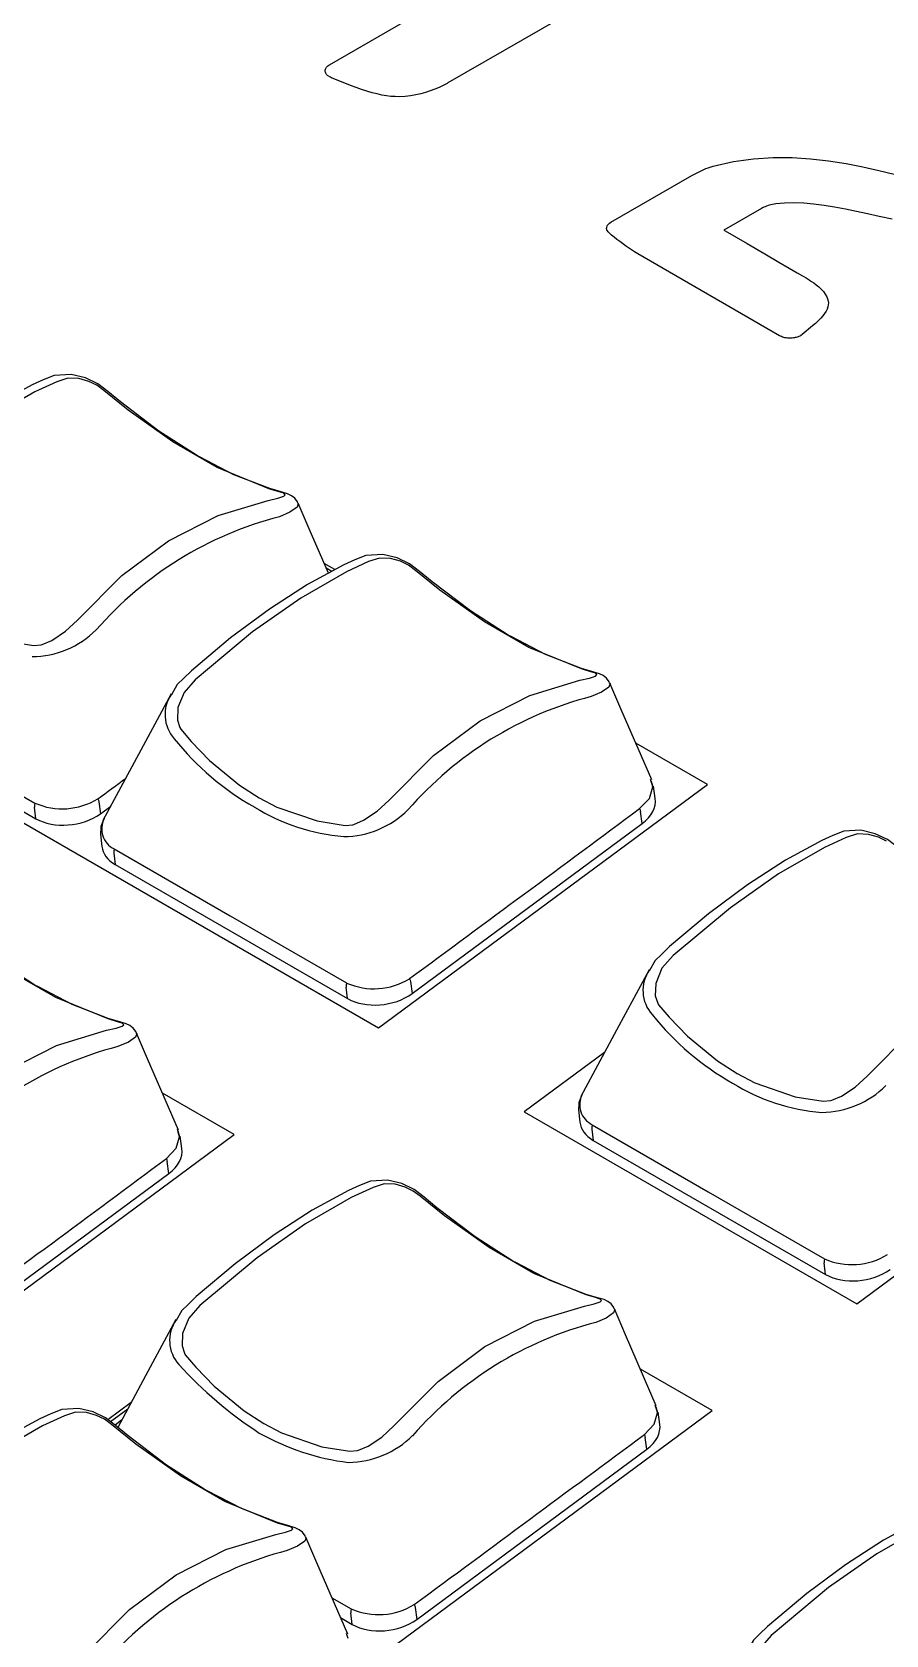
# Model space of a CAD drawing. Header units: inches. Extents: x 0.6 to 61.5, y 0.9 to 41.7.
# Drawn here: x 56.188 to 57.3, y 17.005 to 19.092 of the extents above; entities that cross this region are included whole.
import ezdxf

# ---------------------------------------------------------------- set-up
doc = ezdxf.new("R2010")
doc.units = ezdxf.units.IN
doc.header["$MEASUREMENT"] = 0
doc.layers.add('ARTWORK', color=2, linetype='Continuous')
doc.layers.add('OBJECT', color=7, linetype='Continuous')

msp = doc.modelspace()

# ---------------------------------------------------------------- linework, layer by layer
at = {"layer": 'ARTWORK'}
for p, q in [((56.5754, 19.0499), (56.8739, 19.2223)), ((56.9716, 19.1658), (56.7296, 19.0261)), ((56.5697, 19.042), (56.5698, 19.043)), ((56.5698, 19.041), (56.5697, 19.042)), ((56.5698, 19.043), (56.57, 19.044)), ((56.57, 19.044), (56.5704, 19.0449)), ((56.5704, 19.0449), (56.5709, 19.0459)), ((56.5709, 19.0459), (56.5715, 19.0467)), ((56.5715, 19.0467), (56.5723, 19.0476)), ((56.5723, 19.0476), (56.5732, 19.0484)), ((56.5732, 19.0484), (56.5743, 19.0492)), ((56.5743, 19.0492), (56.5754, 19.0499)), ((56.57, 19.0401), (56.5698, 19.041)), ((56.5704, 19.0391), (56.57, 19.0401)), ((56.5709, 19.0382), (56.5704, 19.0391)), ((56.5716, 19.0373), (56.5709, 19.0382)), ((56.5724, 19.0364), (56.5716, 19.0373)), ((56.5733, 19.0356), (56.5724, 19.0364)), ((56.5743, 19.0349), (56.5733, 19.0356)), ((56.5754, 19.0341), (56.5743, 19.0349)), ((56.5767, 19.0335), (56.5754, 19.0341)), ((56.578, 19.0329), (56.5767, 19.0335)), ((56.6027, 19.0229), (56.578, 19.0329)), ((56.61, 19.0201), (56.6027, 19.0229)), ((56.7179, 19.0204), (56.7123, 19.018)), ((56.7234, 19.023), (56.7179, 19.0204)), ((56.7286, 19.0256), (56.7234, 19.023)), ((56.7296, 19.0261), (56.7286, 19.0256)), ((56.6171, 19.0176), (56.61, 19.0201)), ((56.624, 19.0153), (56.6171, 19.0176)), ((56.6307, 19.0134), (56.624, 19.0153)), ((56.6372, 19.0118), (56.6307, 19.0134)), ((56.6435, 19.0104), (56.6372, 19.0118)), ((56.6495, 19.0094), (56.6435, 19.0104)), ((56.6553, 19.0087), (56.6495, 19.0094)), ((56.6609, 19.0083), (56.6553, 19.0087)), ((56.6662, 19.0082), (56.6609, 19.0083)), ((56.6737, 19.0086), (56.6662, 19.0082)), ((56.6808, 19.0093), (56.6737, 19.0086)), ((56.6876, 19.0105), (56.6808, 19.0093)), ((56.6942, 19.0119), (56.6876, 19.0105)), ((56.7004, 19.0137), (56.6942, 19.0119)), ((56.7065, 19.0158), (56.7004, 19.0137)), ((56.7123, 19.018), (56.7065, 19.0158)), ((57.0683, 18.9155), (57.071, 18.9165)), ((57.071, 18.9165), (57.0737, 18.9174)), ((57.0737, 18.9174), (57.0748, 18.9177)), ((57.0748, 18.9177), (57.1014, 18.9238)), ((57.1014, 18.9238), (57.1275, 18.9275)), ((57.1275, 18.9275), (57.153, 18.9292)), ((57.153, 18.9292), (57.1778, 18.9291)), ((57.1778, 18.9291), (57.2019, 18.9275)), ((57.2019, 18.9275), (57.2253, 18.9248)), ((57.2253, 18.9248), (57.248, 18.9211)), ((57.248, 18.9211), (57.2698, 18.9168)), ((57.2698, 18.9168), (57.2907, 18.9121)), ((56.9418, 18.8448), (57.0471, 18.9056)), ((57.0471, 18.9056), (57.0497, 18.907)), ((57.0497, 18.907), (57.0522, 18.9084)), ((57.0522, 18.9084), (57.0548, 18.9097)), ((57.0548, 18.9097), (57.0575, 18.911)), ((57.0575, 18.911), (57.0601, 18.9122)), ((57.0601, 18.9122), (57.0628, 18.9134)), ((57.0628, 18.9134), (57.0655, 18.9145)), ((57.0655, 18.9145), (57.0683, 18.9155)), ((57.2907, 18.9121), (57.3107, 18.9074)), ((57.1378, 18.8625), (57.0889, 18.8343)), ((57.1394, 18.8634), (57.1378, 18.8625)), ((57.1411, 18.8642), (57.1394, 18.8634)), ((57.1428, 18.8649), (57.1411, 18.8642)), ((57.1445, 18.8657), (57.1428, 18.8649)), ((57.1464, 18.8663), (57.1445, 18.8657)), ((57.1483, 18.8669), (57.1464, 18.8663)), ((57.1502, 18.8674), (57.1483, 18.8669)), ((57.1522, 18.8679), (57.1502, 18.8674)), ((57.1543, 18.8683), (57.1522, 18.8679)), ((57.1564, 18.8686), (57.1543, 18.8683)), ((57.168, 18.8697), (57.1564, 18.8686)), ((57.1802, 18.8699), (57.168, 18.8697)), ((57.1928, 18.8694), (57.1802, 18.8699)), ((57.2058, 18.8682), (57.1928, 18.8694)), ((57.2193, 18.8665), (57.2058, 18.8682)), ((57.233, 18.8642), (57.2193, 18.8665)), ((57.2471, 18.8616), (57.233, 18.8642)), ((57.2615, 18.8587), (57.2471, 18.8616)), ((57.2761, 18.8556), (57.2615, 18.8587)), ((57.291, 18.8523), (57.2761, 18.8556)), ((56.9362, 18.8365), (56.9363, 18.838)), ((56.9365, 18.835), (56.9362, 18.8365)), ((56.9363, 18.838), (56.9367, 18.8395)), ((56.9372, 18.8335), (56.9365, 18.835)), ((56.9367, 18.8395), (56.9374, 18.8409)), ((56.9381, 18.8321), (56.9372, 18.8335)), ((56.9374, 18.8409), (56.9385, 18.8423)), ((56.9385, 18.8423), (56.94, 18.8436)), ((56.94, 18.8436), (56.9418, 18.8448)), ((57.0889, 18.8343), (57.0906, 18.8333)), ((57.0906, 18.8333), (57.1191, 18.8168)), ((57.308, 18.8486), (57.291, 18.8523)), ((56.9395, 18.8307), (56.9381, 18.8321)), ((56.9427, 18.8279), (56.9395, 18.8307)), ((56.9461, 18.8251), (56.9427, 18.8279)), ((56.9496, 18.8224), (56.9461, 18.8251)), ((56.9532, 18.8196), (56.9496, 18.8224)), ((56.9569, 18.8169), (56.9532, 18.8196)), ((56.9606, 18.8141), (56.9569, 18.8169)), ((56.9645, 18.8115), (56.9606, 18.8141)), ((57.1191, 18.8168), (57.1421, 18.8035)), ((56.9685, 18.8088), (56.9645, 18.8115)), ((56.9726, 18.8062), (56.9685, 18.8088)), ((56.9767, 18.8035), (56.9726, 18.8062)), ((57.1614, 18.6969), (56.9767, 18.8035)), ((57.1421, 18.8035), (57.1603, 18.7929)), ((57.1603, 18.7929), (57.1741, 18.7849)), ((57.1741, 18.7849), (57.1843, 18.7789)), ((57.1843, 18.7789), (57.1914, 18.7748)), ((57.1914, 18.7748), (57.196, 18.7721)), ((57.196, 18.7721), (57.1986, 18.7705)), ((57.1986, 18.7705), (57.2, 18.7697)), ((57.2, 18.7697), (57.2006, 18.7693)), ((57.2006, 18.7693), (57.2032, 18.7676)), ((57.2032, 18.7676), (57.2061, 18.7656)), ((57.2061, 18.7656), (57.2092, 18.7632)), ((57.2092, 18.7632), (57.2124, 18.7606)), ((57.2124, 18.7606), (57.2156, 18.7577)), ((57.2156, 18.7577), (57.2185, 18.7546)), ((57.2185, 18.7546), (57.221, 18.7512)), ((57.221, 18.7512), (57.223, 18.7476)), ((57.2219, 18.7288), (57.22, 18.7258)), ((57.2233, 18.7316), (57.2219, 18.7288)), ((57.223, 18.7476), (57.2244, 18.7437)), ((57.2243, 18.7344), (57.2233, 18.7316)), ((57.2249, 18.7371), (57.2243, 18.7344)), ((57.2244, 18.7437), (57.225, 18.7396)), ((57.225, 18.7396), (57.2249, 18.7371)), ((57.2043, 18.7096), (57.1908, 18.6984)), ((57.2083, 18.713), (57.2043, 18.7096)), ((57.2118, 18.7163), (57.2083, 18.713)), ((57.215, 18.7196), (57.2118, 18.7163)), ((57.2177, 18.7227), (57.215, 18.7196)), ((57.22, 18.7258), (57.2177, 18.7227)), ((57.1627, 18.6963), (57.1614, 18.6969)), ((57.164, 18.6957), (57.1627, 18.6963)), ((57.1654, 18.6952), (57.164, 18.6957)), ((57.1669, 18.6947), (57.1654, 18.6952)), ((57.1684, 18.6943), (57.1669, 18.6947)), ((57.17, 18.6941), (57.1684, 18.6943)), ((57.1716, 18.6938), (57.17, 18.6941)), ((57.1733, 18.6937), (57.1716, 18.6938)), ((57.175, 18.6937), (57.1733, 18.6937)), ((57.1767, 18.6937), (57.175, 18.6937)), ((57.178, 18.6938), (57.1767, 18.6937)), ((57.1794, 18.694), (57.178, 18.6938)), ((57.1807, 18.6942), (57.1794, 18.694)), ((57.1819, 18.6944), (57.1807, 18.6942)), ((57.1831, 18.6947), (57.1819, 18.6944)), ((57.1843, 18.6951), (57.1831, 18.6947)), ((57.1855, 18.6955), (57.1843, 18.6951)), ((57.1866, 18.6959), (57.1855, 18.6955)), ((57.1876, 18.6964), (57.1866, 18.6959)), ((57.1886, 18.6969), (57.1876, 18.6964)), ((57.1888, 18.6971), (57.1886, 18.6969)), ((57.1891, 18.6972), (57.1888, 18.6971)), ((57.1893, 18.6974), (57.1891, 18.6972)), ((57.1895, 18.6975), (57.1893, 18.6974)), ((57.1897, 18.6976), (57.1895, 18.6975)), ((57.19, 18.6978), (57.1897, 18.6976)), ((57.1902, 18.6979), (57.19, 18.6978)), ((57.1904, 18.6981), (57.1902, 18.6979)), ((57.1906, 18.6983), (57.1904, 18.6981)), ((57.1908, 18.6984), (57.1906, 18.6983))]:
    msp.add_line(p, q, dxfattribs=at)
at = {"layer": 'OBJECT'}
for p, q in [((55.3949, 18.5138), (56.6392, 17.7955)), ((56.5823, 18.3922), (56.5683, 18.4003)), ((56.5708, 18.3947), (56.5785, 18.3902)), ((55.8904, 18.2425), (56.193, 18.0678)), ((57.0674, 18.1122), (56.9742, 18.166)), ((56.6392, 17.7955), (57.0674, 18.1122)), ((56.9955, 18.1125), (56.9935, 18.119)), ((56.9941, 18.1168), (56.9974, 18.1064)), ((56.9994, 18.0941), (56.9971, 18.11)), ((56.193, 18.0678), (56.191, 18.0827)), ((56.275, 18.0899), (56.277, 18.0743)), ((56.277, 18.0743), (56.2904, 18.0843)), ((56.6829, 17.84), (56.9825, 18.0616)), ((56.9825, 18.0616), (56.9802, 18.077)), ((56.2771, 18.0477), (56.2789, 18.0317)), ((56.2946, 18.0229), (56.2963, 18.0081)), ((56.2963, 18.0081), (56.5989, 17.8335)), ((56.6809, 17.8556), (56.6829, 17.84)), ((56.5989, 17.8335), (56.5969, 17.8484)), ((56.9334, 17.7632), (56.8289, 17.686)), ((57.2619, 17.436), (57.6901, 17.7527)), ((56.4511, 17.6563), (56.3579, 17.7102)), ((56.8289, 17.686), (57.2619, 17.436)), ((56.8995, 17.6884), (56.9013, 17.6724)), ((56.9171, 17.6636), (56.9188, 17.6488)), ((55.6209, 17.0423), (56.4511, 17.6563)), ((56.3791, 17.6566), (56.3772, 17.6631)), ((56.3778, 17.661), (56.381, 17.6505)), ((56.3831, 17.6383), (56.3807, 17.6542)), ((56.9188, 17.6488), (57.2213, 17.4741)), ((56.0665, 17.3842), (56.3661, 17.6057)), ((56.3661, 17.6057), (56.3639, 17.6212)), ((57.2213, 17.4741), (57.2194, 17.4891)), ((57.0738, 17.2969), (56.9803, 17.3508)), ((56.2436, 16.6829), (57.0738, 17.2969)), ((56.317, 17.3074), (56.2867, 17.2849)), ((56.2901, 17.2824), (56.3125, 17.299)), ((57.0015, 17.2973), (56.9996, 17.3038)), ((57.0002, 17.3016), (57.0034, 17.2912)), ((57.0055, 17.2789), (57.0032, 17.2948)), ((56.3046, 17.2842), (56.2961, 17.2779)), ((56.689, 17.0248), (56.9886, 17.2464)), ((56.9886, 17.2464), (56.9863, 17.2618)), ((56.5785, 17.053), (56.6036, 17.0386)), ((56.6869, 17.0404), (56.689, 17.0248)), ((56.5897, 17.0271), (56.6049, 17.0183)), ((56.6049, 17.0183), (56.603, 17.0332)), ((56.5995, 17), (56.5976, 17.0065))]:
    msp.add_line(p, q, dxfattribs=at)
at = {"layer": 'OBJECT', "flags": 128}
for points in [[(56.4058, 18.5392), (56.4021, 18.5411), (56.3529, 18.5727), (56.3031, 18.6106), (56.2867, 18.6242), (56.2735, 18.6341), (56.2576, 18.6419), (56.2389, 18.6465), (56.2168, 18.6451), (56.2022, 18.6394), (56.188, 18.6329), (56.1407, 18.6072), (56.0912, 18.5752), (56.0405, 18.5375), (55.9896, 18.4948), (55.9792, 18.4847)], [(56.1535, 18.2993), (56.1897, 18.2934), (56.1998, 18.2942), (56.2013, 18.2946), (56.2138, 18.3), (56.2314, 18.3119), (56.2472, 18.3263), (56.3047, 18.3844), (56.3657, 18.4297), (56.4301, 18.4627), (56.4954, 18.4824), (56.5079, 18.4852), (56.5158, 18.4879), (56.5177, 18.4897), (56.5159, 18.4916), (56.5099, 18.4935), (56.4974, 18.4971), (56.4292, 18.5251), (56.3711, 18.5586), (56.313, 18.6), (56.2815, 18.6256), (56.2722, 18.6323), (56.2618, 18.6374), (56.2488, 18.6411), (56.2346, 18.6416), (56.22, 18.637), (56.1916, 18.6238), (56.1319, 18.5895)], [(56.5342, 18.4787), (56.5335, 18.4806), (56.53, 18.4853), (56.5258, 18.4885), (56.5208, 18.4909), (56.5125, 18.4934), (56.4976, 18.4977), (56.4507, 18.5159), (56.4058, 18.5392)], [(56.5341, 18.4786), (56.5347, 18.478), (56.5333, 18.4735), (56.5238, 18.467), (56.5101, 18.4612), (56.5101, 18.4612), (56.5101, 18.4612)], [(56.5738, 18.3876), (56.5489, 18.4452), (56.5344, 18.4788)], [(56.4836, 18.095), (56.5068, 18.083), (56.5594, 18.0649), (56.5956, 18.0591), (56.6058, 18.0599), (56.6072, 18.0603), (56.6197, 18.0657), (56.6374, 18.0776), (56.6532, 18.0919), (56.7106, 18.1501), (56.7716, 18.1954), (56.836, 18.2284), (56.9013, 18.2481), (56.9138, 18.2509), (56.9217, 18.2536), (56.9236, 18.2554), (56.9218, 18.2573), (56.9158, 18.2592), (56.9034, 18.2628), (56.8351, 18.2907), (56.777, 18.3242), (56.719, 18.3656), (56.6874, 18.3912), (56.6782, 18.3979), (56.6677, 18.4031), (56.6548, 18.4067), (56.6405, 18.4073), (56.6259, 18.4026), (56.5976, 18.3895), (56.5378, 18.3552), (56.475, 18.311), (56.4004, 18.2487), (56.3859, 18.2323), (56.3779, 18.2126), (56.3772, 18.1963), (56.3803, 18.1866), (56.3815, 18.1845), (56.3952, 18.1685), (56.4192, 18.1437), (56.4581, 18.1115), (56.4836, 18.095)], [(56.8117, 18.3049), (56.808, 18.3068), (56.7589, 18.3384), (56.709, 18.3762), (56.6927, 18.3899), (56.6795, 18.3998), (56.6635, 18.4075), (56.6448, 18.4121), (56.6227, 18.4108), (56.6081, 18.4051), (56.5939, 18.3985), (56.5466, 18.3729), (56.4972, 18.3409), (56.4465, 18.3032), (56.3955, 18.2605), (56.3851, 18.2504)], [(56.9401, 18.2444), (56.9395, 18.2462), (56.9359, 18.2509), (56.9318, 18.2541), (56.9268, 18.2566), (56.9184, 18.2591), (56.9036, 18.2634), (56.8566, 18.2816), (56.8117, 18.3049)], [(55.8889, 18.2629), (56.0402, 18.1754), (56.1916, 18.0881)], [(56.3851, 18.2504), (56.3771, 18.2426), (56.3695, 18.2293)], [(56.3689, 18.2304), (56.3296, 18.1572), (56.2803, 18.0655)], [(56.94, 18.2443), (56.9406, 18.2437), (56.9392, 18.2392), (56.9297, 18.2326), (56.9161, 18.2269), (56.9161, 18.2269), (56.9161, 18.2269)], [(56.9949, 18.1182), (56.9549, 18.2108), (56.9404, 18.2445)], [(56.9792, 18.0809), (56.9919, 18.0943), (56.9965, 18.1092), (56.9955, 18.1125)], [(56.1916, 18.0881), (56.191, 18.0853), (56.191, 18.0827)], [(56.2737, 18.0937), (56.2745, 18.0918), (56.275, 18.0899)], [(56.9792, 18.0809), (56.9799, 18.0789), (56.9802, 18.077)], [(56.2819, 18.0684), (56.2777, 18.0576), (56.2772, 18.046)], [(57.3006, 18.0386), (57.2901, 18.0437), (57.2772, 18.0474), (57.263, 18.0479), (57.2483, 18.0433), (57.22, 18.0301), (57.1602, 17.9959), (57.0974, 17.9517), (57.0228, 17.8894), (57.0083, 17.873), (57.0003, 17.8533), (56.9996, 17.8369), (57.0027, 17.8273), (57.0039, 17.8252), (57.0176, 17.8092), (57.0417, 17.7844), (57.0805, 17.7522), (57.1061, 17.7357)], [(57.4341, 17.9456), (57.4305, 17.9475), (57.3813, 17.9791), (57.3315, 18.0169), (57.3151, 18.0306), (57.3019, 18.0405), (57.286, 18.0482), (57.2673, 18.0528), (57.2451, 18.0515), (57.2306, 18.0458), (57.2164, 18.0392), (57.169, 18.0136), (57.1196, 17.9816), (57.0689, 17.9438), (57.0179, 17.9012), (57.0075, 17.8911)], [(56.2948, 18.0285), (56.2944, 18.0256), (56.2946, 18.0229)], [(56.2948, 18.0285), (56.4461, 17.9411), (56.5975, 17.8538)], [(56.1954, 17.849), (56.1917, 17.8509), (56.1425, 17.8826), (56.0927, 17.9204), (56.0763, 17.934), (56.0631, 17.9439), (56.0472, 17.9517), (56.0285, 17.9563), (56.0063, 17.9549), (55.9918, 17.9492), (55.9776, 17.9427), (55.9302, 17.917), (55.8808, 17.8851), (55.8301, 17.8473), (55.7792, 17.8046), (55.7688, 17.7945)], [(57.0075, 17.8911), (56.9995, 17.8833), (56.9919, 17.87)], [(56.1552, 17.7395), (56.2197, 17.7725), (56.285, 17.7922), (56.2975, 17.795), (56.3054, 17.7977), (56.3073, 17.7995), (56.3055, 17.8014), (56.2994, 17.8034), (56.287, 17.8069), (56.2188, 17.8349), (56.1606, 17.8684)], [(56.5975, 17.8538), (56.5969, 17.8509), (56.5969, 17.8484)], [(56.6796, 17.8594), (56.6804, 17.8574), (56.6809, 17.8556)], [(56.9914, 17.8711), (56.952, 17.7979), (56.9027, 17.7061)], [(56.3238, 17.7885), (56.3231, 17.7904), (56.3195, 17.7951), (56.3154, 17.7983), (56.3104, 17.8007), (56.3021, 17.8032), (56.2872, 17.8076), (56.2402, 17.8257), (56.1954, 17.849)], [(56.3237, 17.7885), (56.3243, 17.7878), (56.3228, 17.7834), (56.3134, 17.7768), (56.2997, 17.771), (56.2997, 17.771), (56.2997, 17.771)], [(56.3785, 17.6623), (56.3385, 17.755), (56.324, 17.7886)], [(57.1061, 17.7357), (57.1292, 17.7236), (57.1819, 17.7056), (57.218, 17.6998), (57.2282, 17.7006), (57.2296, 17.701), (57.2421, 17.7064), (57.2598, 17.7182), (57.2756, 17.7326), (57.3331, 17.7908)], [(56.9043, 17.7091), (56.9002, 17.6983), (56.8997, 17.6867)], [(56.9172, 17.6692), (56.9168, 17.6663), (56.9171, 17.6636)], [(56.9172, 17.6692), (57.0686, 17.5818), (57.2199, 17.4944)], [(56.3629, 17.6251), (56.3755, 17.6385), (56.3801, 17.6533), (56.3791, 17.6566)], [(56.3629, 17.6251), (56.3635, 17.623), (56.3639, 17.6212)], [(56.4897, 17.2798), (56.5129, 17.2678), (56.5655, 17.2498), (56.6016, 17.2439), (56.6118, 17.2447), (56.6132, 17.2451), (56.6258, 17.2505), (56.6434, 17.2624), (56.6592, 17.2768), (56.7167, 17.3349), (56.7776, 17.3802), (56.8421, 17.4132), (56.9074, 17.4329), (56.9199, 17.4357), (56.9278, 17.4384), (56.9297, 17.4402), (56.9279, 17.4421), (56.9218, 17.444), (56.9094, 17.4476), (56.8412, 17.4756), (56.7831, 17.5091), (56.725, 17.5505), (56.6934, 17.5761), (56.6842, 17.5828), (56.6737, 17.5879), (56.6608, 17.5916), (56.6466, 17.5921), (56.632, 17.5874), (56.6036, 17.5743), (56.5439, 17.54), (56.481, 17.4958), (56.4064, 17.4335), (56.392, 17.4171), (56.384, 17.3974), (56.3833, 17.3811), (56.3863, 17.3714), (56.3875, 17.3694), (56.4012, 17.3533), (56.4253, 17.3286), (56.4641, 17.2963), (56.4897, 17.2798)], [(56.8178, 17.4897), (56.8141, 17.4916), (56.7649, 17.5232), (56.7151, 17.5611), (56.6987, 17.5747), (56.6855, 17.5846), (56.6696, 17.5924), (56.6509, 17.597), (56.6287, 17.5956), (56.6142, 17.5899), (56.6, 17.5833), (56.5526, 17.5577), (56.5032, 17.5257), (56.4525, 17.488), (56.4016, 17.4453), (56.3912, 17.4352)], [(56.9462, 17.4292), (56.9455, 17.4311), (56.9419, 17.4357), (56.9378, 17.439), (56.9328, 17.4414), (56.9245, 17.4439), (56.9096, 17.4482), (56.8626, 17.4664), (56.8178, 17.4897)], [(57.2199, 17.4944), (57.2194, 17.4916), (57.2194, 17.4891)], [(56.3912, 17.4352), (56.3831, 17.4274), (56.3756, 17.4142)], [(56.375, 17.4153), (56.3356, 17.342), (56.2996, 17.275)], [(56.9461, 17.4291), (56.9467, 17.4285), (56.9452, 17.424), (56.9358, 17.4174), (56.9221, 17.4117), (56.9221, 17.4117), (56.9221, 17.4117)], [(57.0009, 17.303), (56.9609, 17.3957), (56.9464, 17.4293)], [(56.4158, 17.1924), (56.4121, 17.1943), (56.3629, 17.2259), (56.3131, 17.2638), (56.2968, 17.2774), (56.2835, 17.2873), (56.2676, 17.2951), (56.2489, 17.2997), (56.2268, 17.2983), (56.2122, 17.2926), (56.198, 17.2861), (56.1507, 17.2604), (56.1012, 17.2284), (56.0505, 17.1907), (55.9996, 17.148), (55.9892, 17.1379)], [(56.2572, 16.9795), (56.3147, 17.0376), (56.3757, 17.0829), (56.4401, 17.1159), (56.5054, 17.1356), (56.5179, 17.1384), (56.5258, 17.1411), (56.5277, 17.1429), (56.5259, 17.1448), (56.5199, 17.1467), (56.5075, 17.1503), (56.4392, 17.1783), (56.3811, 17.2118), (56.323, 17.2532), (56.2915, 17.2788), (56.2822, 17.2855), (56.2718, 17.2906), (56.2589, 17.2943), (56.2446, 17.2948), (56.23, 17.2902), (56.2017, 17.277), (56.1419, 17.2427)], [(56.9853, 17.2657), (56.9979, 17.2792), (57.0025, 17.294), (57.0015, 17.2973)], [(56.9853, 17.2657), (56.986, 17.2637), (56.9863, 17.2618)], [(56.5442, 17.1319), (56.5436, 17.1338), (56.54, 17.1385), (56.5358, 17.1417), (56.5308, 17.1441), (56.5225, 17.1466), (56.5076, 17.151), (56.4607, 17.1691), (56.4158, 17.1924)], [(57.562, 17.0601), (57.5583, 17.062), (57.5091, 17.0936), (57.4593, 17.1314), (57.4429, 17.1451), (57.4297, 17.155), (57.4138, 17.1627), (57.3951, 17.1674), (57.3729, 17.166), (57.3584, 17.1603), (57.3442, 17.1537), (57.2968, 17.1281), (57.2474, 17.0961), (57.1967, 17.0584), (57.1458, 17.0157), (57.1354, 17.0056)], [(57.3478, 17.1447), (57.2881, 17.1104), (57.2252, 17.0662), (57.1506, 17.0039), (57.1362, 16.9875), (57.1282, 16.9678), (57.1275, 16.9515), (57.1305, 16.9418), (57.1317, 16.9398), (57.1454, 16.9237), (57.1695, 16.8989), (57.2083, 16.8667), (57.2339, 16.8502)], [(56.5441, 17.1318), (56.5447, 17.1312), (56.5433, 17.1267), (56.5338, 17.1202), (56.5202, 17.1144), (56.5202, 17.1144), (56.5202, 17.1144)], [(56.599, 17.0057), (56.559, 17.0984), (56.5444, 17.132)], [(56.6036, 17.0386), (56.603, 17.0358), (56.603, 17.0332)], [(56.6856, 17.0442), (56.6865, 17.0423), (56.6869, 17.0404)], [(57.1354, 17.0056), (57.1273, 16.9978), (57.1198, 16.9845)]]:
    msp.add_lwpolyline(points, dxfattribs=at)
at = {"layer": 'OBJECT'}
for centre, radius, start, end in [((56.6285, 18.0031), 0.4731, 104.4885, 138.9744), ((56.1867, 18.3995), 0.1206, 270.5771, 314.6837), ((56.4079, 18.2033), 0.0468, 144.9894, 222.0445), ((57.0344, 17.7688), 0.4731, 104.4885, 138.9744), ((56.6549, 18.3967), 0.3604, 218.5741, 240.5762), ((53.0498, 22.5113), 5.4688, 306.1213, 306.5914), ((56.2273, 18.1688), 0.0882, 246.1459, 301.7216), ((56.6152, 18.3044), 0.2607, 238.1987, 265.3101), ((-37.873, 146.0916), 159.3225, 306.40337, 306.53738), ((56.3075, 18.0545), 0.0289, 152.5278, 243.9028), ((56.5927, 18.1651), 0.1206, 270.5771, 314.6837), ((56.6332, 17.9344), 0.0882, 246.1459, 301.7216), ((57.0303, 17.844), 0.0468, 144.9894, 222.0445), ((57.2773, 18.0373), 0.3604, 218.5733, 240.5769), ((56.4181, 17.3129), 0.4731, 104.4884, 138.9744), ((56.93, 17.6952), 0.0289, 152.5277, 243.9002), ((57.2376, 17.945), 0.2607, 238.1985, 265.3103), ((57.2151, 17.8058), 0.1206, 270.5677, 314.6931), ((-38.4425, 145.5723), 159.2437, 306.403337, 306.537414), ((57.2556, 17.5751), 0.0882, 246.1472, 301.7215), ((56.4139, 17.3881), 0.0468, 144.9894, 222.0445), ((57.0406, 16.9534), 0.4733, 104.4955, 138.9673), ((56.7854, 17.7277), 0.5501, 222.3934, 236.7567), ((56.638, 17.5398), 0.3128, 240.4878, 263.021), ((56.5987, 17.3499), 0.1206, 270.5675, 314.6933), ((-35.6822, 142.3208), 155.6472, 306.401788, 306.538963), ((56.6386, 16.6562), 0.4733, 104.4956, 138.9673), ((56.6393, 17.1193), 0.0882, 246.1472, 301.7215)]:
    msp.add_arc(centre, radius, start, end, dxfattribs=at)
for centre, ratio, start_param, end_param in [((56.9403, 18.086), 0.651977, 5.417585, 6.293763), ((56.2348, 18.0987), 0.652075, 3.846758, 5.417478), ((56.3381, 18.039), 0.651977, 3.131015, 3.846712), ((56.6407, 17.8644), 0.652075, 3.846758, 5.417478), ((56.9606, 17.6797), 0.651977, 3.131015, 3.846712), ((56.3239, 17.6301), 0.651977, 5.417585, 6.293763), ((57.2631, 17.5051), 0.652075, 3.846758, 5.417478), ((56.9463, 17.2708), 0.651977, 5.417585, 6.293763), ((56.6467, 17.0492), 0.652075, 3.846758, 5.417478)]:
    msp.add_ellipse(centre, major_axis=(0.0592, 0.0077), ratio=ratio, start_param=start_param, end_param=end_param, dxfattribs=at)

doc.saveas('drawing.dxf')
